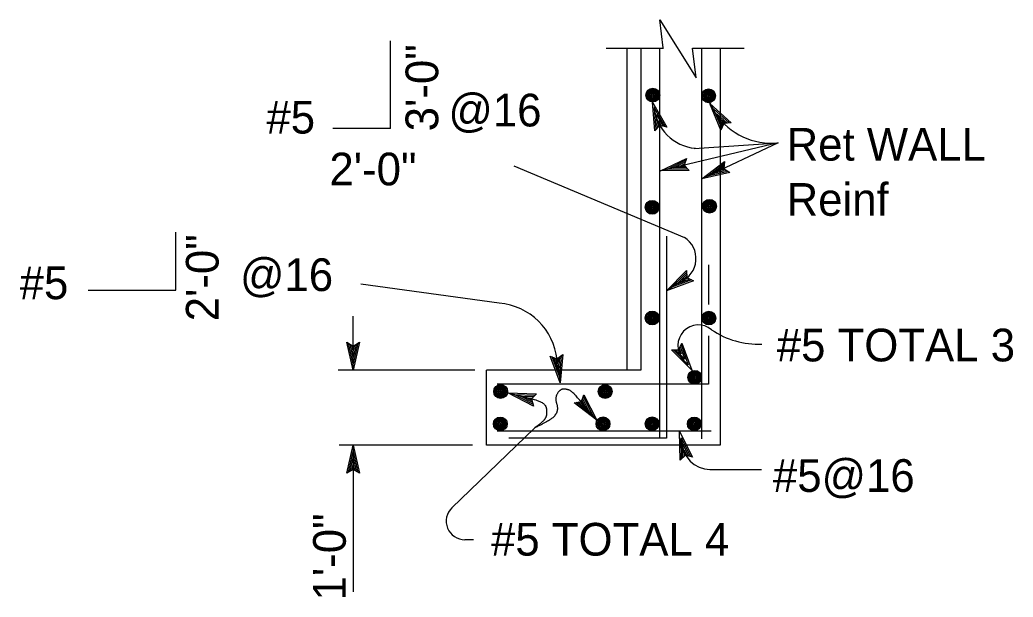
# Model space of a CAD drawing. Extents: x -894 to 866, y -472 to 714.
# Drawn here: x 204.8 to 417.4, y 0.7 to 124.3 of the extents above; entities that cross this region are included whole.
import ezdxf

# ---------------------------------------------------------------- set-up
doc = ezdxf.new("R2010")
doc.units = 0
for name, color, linetype in [('str_Concrete-A', 7, 'Continuous'), ('str_Reinforcement-C', 7, 'Continuous'), ('str_Reinforcement-D', 7, 'Continuous'), ('str_Text-A', 7, 'Continuous')]:
    doc.layers.add(name, color=color, linetype=linetype)

msp = doc.modelspace()

# ---------------------------------------------------------------- linework, layer by layer
at = {"layer": 'str_Concrete-A'}
for p, q in [((330.3, 118.29), (342.53, 118.29)), ((334.69, 118.29), (334.69, 49.29)), ((337.69, 118.29), (337.69, 49.29)), ((348.75, 118.29), (359.82, 118.29)), ((354.69, 118.29), (354.69, 33.29)), ((304.69, 33.29), (304.69, 49.29)), ((337.69, 49.29), (304.69, 49.29)), ((354.69, 33.29), (304.69, 33.29))]:
    msp.add_line(p, q, dxfattribs=at)
msp.add_lwpolyline([(342.52, 118.35), (341.77, 124.32), (349.55, 111.88), (348.75, 118.29)], dxfattribs=at)
at = {"layer": 'str_Reinforcement-C'}
for centre, radius in [((340.28, 108.22), 1.48), ((340.28, 108.22), 1.31), ((340.28, 108.22), 1.13), ((340.28, 108.22), 0.95), ((340.28, 108.22), 0.772), ((340.28, 108.22), 0.594), ((340.28, 108.22), 0.416), ((340.28, 108.22), 0.178), ((352.21, 108.07), 1.48), ((352.21, 108.07), 1.31), ((352.21, 108.07), 1.13), ((352.21, 108.07), 0.95), ((352.21, 108.07), 0.772), ((352.21, 108.07), 0.594), ((352.21, 108.07), 0.416), ((352.21, 108.07), 0.178), ((340.14, 84.19), 1.48), ((340.14, 84.19), 1.31), ((340.14, 84.19), 1.13), ((340.14, 84.19), 0.95), ((352.4, 84.41), 1.48), ((352.4, 84.41), 1.31), ((352.4, 84.41), 1.13), ((352.4, 84.41), 0.95), ((352.4, 84.41), 0.772), ((340.14, 84.19), 0.772), ((340.14, 84.19), 0.594), ((340.14, 84.19), 0.416), ((340.14, 84.19), 0.178), ((352.4, 84.41), 0.594), ((352.4, 84.41), 0.416), ((352.4, 84.41), 0.178), ((340.15, 60.49), 1.48), ((340.15, 60.49), 1.31), ((352.28, 60.48), 1.48), ((352.28, 60.48), 1.31), ((340.15, 60.49), 1.13), ((340.15, 60.49), 0.95), ((340.15, 60.49), 0.772), ((340.15, 60.49), 0.594), ((340.15, 60.49), 0.416), ((340.15, 60.49), 0.178), ((352.28, 60.48), 1.13), ((352.28, 60.48), 0.95), ((352.28, 60.48), 0.772), ((352.28, 60.48), 0.594), ((352.28, 60.48), 0.416), ((352.28, 60.48), 0.178), ((349.24, 47.79), 1.48), ((349.24, 47.79), 1.31), ((349.24, 47.79), 1.13), ((349.24, 47.79), 0.95), ((349.24, 47.79), 0.772), ((349.24, 47.79), 0.594), ((349.24, 47.79), 0.416), ((349.24, 47.79), 0.178), ((307.71, 44.75), 1.48), ((307.71, 44.75), 1.31), ((307.71, 44.75), 1.13), ((307.71, 44.75), 0.95), ((307.71, 44.75), 0.772), ((307.71, 44.75), 0.594), ((307.71, 44.75), 0.416), ((307.71, 44.75), 0.178), ((330.08, 44.73), 1.48), ((330.08, 44.73), 1.31), ((330.08, 44.73), 1.13), ((330.08, 44.73), 0.95), ((330.08, 44.73), 0.772), ((330.08, 44.73), 0.594), ((330.08, 44.73), 0.416), ((330.08, 44.73), 0.178), ((307.64, 37.81), 1.48), ((307.64, 37.81), 1.31), ((307.64, 37.81), 1.13), ((307.64, 37.81), 0.95), ((307.64, 37.81), 0.772), ((307.64, 37.81), 0.594), ((329.62, 37.82), 1.48), ((329.62, 37.82), 1.31), ((329.62, 37.82), 1.13), ((329.62, 37.82), 0.95), ((329.62, 37.82), 0.772), ((329.62, 37.82), 0.594), ((340.11, 37.85), 1.48), ((340.11, 37.85), 1.31), ((340.11, 37.85), 1.13), ((340.11, 37.85), 0.95), ((340.11, 37.85), 0.772), ((340.11, 37.85), 0.594), ((340.11, 37.85), 0.416), ((349.15, 37.81), 1.48), ((349.15, 37.81), 1.31), ((349.15, 37.81), 1.13), ((349.15, 37.81), 0.95), ((349.15, 37.81), 0.772), ((349.15, 37.81), 0.594), ((307.64, 37.81), 0.416), ((307.64, 37.81), 0.178), ((329.62, 37.82), 0.416), ((329.62, 37.82), 0.178), ((340.11, 37.85), 0.178), ((349.15, 37.81), 0.416), ((349.15, 37.81), 0.178)]:
    msp.add_circle(centre, radius, dxfattribs=at)
at = {"layer": 'str_Reinforcement-D'}
for p, q in [((341.69, 118.29), (341.69, 34.79)), ((350.69, 118.29), (350.69, 34.59)), ((343.19, 78), (343.19, 34.79)), ((352.19, 71.9), (352.19, 63.35)), ((352.19, 56.7), (352.19, 46.29)), ((352.19, 46.29), (306.94, 46.29)), ((352.78, 36.29), (306.94, 36.29)), ((343.19, 34.79), (309.43, 34.79))]:
    msp.add_line(p, q, dxfattribs=at)
at = {"layer": 'str_Text-A'}
for p, q in [((284.17, 101.03), (284.17, 119.8)), ((340.74, 100.56), (340.22, 106.69)), ((340.22, 106.69), (340.22, 106.69)), ((340.22, 106.69), (343.29, 101.36)), ((353.71, 104.26), (352.03, 107.52)), ((354.86, 100.72), (352.48, 106.39)), ((352.48, 106.39), (352.48, 106.39)), ((352.48, 106.39), (357.04, 102.27)), ((341.02, 100.88), (340.63, 105.37)), ((340.64, 105.36), (342.88, 101.48)), ((355.03, 101.11), (353.28, 105.27)), ((353.29, 105.26), (356.61, 102.25)), ((341.29, 101.21), (341.04, 104.05)), ((341.04, 104.05), (342.49, 101.55)), ((341.57, 101.48), (341.46, 102.73)), ((341.46, 102.73), (342.08, 101.66)), ((355.18, 101.51), (354.08, 104.14)), ((354.08, 104.14), (356.22, 102.2)), ((355.49, 102.15), (354.86, 100.72)), ((355.36, 101.85), (354.88, 103.01)), ((354.88, 103.01), (355.8, 102.18)), ((357.04, 102.27), (355.49, 102.15)), ((357.04, 102.27), (357.04, 102.27)), ((284.17, 101.03), (271.77, 101.03)), ((341.78, 101.73), (340.74, 100.56)), ((340.74, 100.56), (340.74, 100.56)), ((343.29, 101.36), (341.78, 101.73)), ((343.29, 101.36), (343.29, 101.36)), ((354.86, 100.72), (354.86, 100.72)), ((367.1, 98), (341.92, 91.99)), ((349.09, 96.8), (367.1, 98)), ((367.1, 98), (350.76, 90.26)), ((341.92, 91.99), (347.45, 94.67)), ((343.27, 92.31), (347.3, 94.27)), ((344.61, 92.62), (347.21, 93.89)), ((347.45, 94.67), (346.98, 93.19)), ((347.45, 94.67), (347.45, 94.67)), ((350.76, 90.26), (355.62, 94.03)), ((350.76, 90.26), (355.62, 94.03)), ((352.02, 90.86), (355.56, 93.6)), ((352.02, 90.86), (355.56, 93.6)), ((355.61, 94.03), (355.46, 92.49)), ((355.61, 94.03), (355.46, 92.49)), ((355.61, 94.03), (355.61, 94.03)), ((355.61, 94.03), (355.61, 94.03)), ((310.56, 93.07), (347.04, 77.71)), ((348.07, 92.08), (341.92, 91.99)), ((341.92, 91.99), (341.92, 91.99)), ((347.77, 92.37), (343.26, 92.31)), ((347.46, 92.67), (344.61, 92.62)), ((345.95, 92.94), (347.07, 93.49)), ((347.21, 92.96), (345.95, 92.94)), ((346.98, 93.19), (348.07, 92.08)), ((348.07, 92.08), (348.07, 92.08)), ((356.76, 91.62), (350.76, 90.26)), ((356.76, 91.62), (350.76, 90.26)), ((356.41, 91.85), (352.01, 90.85)), ((356.41, 91.85), (352.01, 90.85)), ((353.26, 91.44), (355.54, 93.22)), ((353.26, 91.44), (355.54, 93.22)), ((356.04, 92.07), (353.26, 91.44)), ((356.04, 92.07), (353.26, 91.44)), ((354.51, 92.03), (355.49, 92.79)), ((354.51, 92.03), (355.49, 92.79)), ((355.74, 92.31), (354.51, 92.03)), ((355.74, 92.31), (354.51, 92.03)), ((355.46, 92.49), (356.76, 91.62)), ((355.46, 92.49), (356.76, 91.62)), ((356.76, 91.62), (356.76, 91.62)), ((356.76, 91.62), (356.76, 91.62)), ((350.76, 90.26), (350.76, 90.26)), ((350.76, 90.26), (350.76, 90.26)), ((238.19, 66.43), (238.19, 78.84)), ((343.17, 66.34), (347.51, 70.69)), ((344.34, 67.09), (347.5, 70.26)), ((347.51, 70.69), (347.51, 70.69)), ((347.51, 70.69), (347.55, 69.14)), ((348.95, 68.44), (343.17, 66.34)), ((346.25, 68.31), (343.17, 66.34)), ((348.57, 68.63), (344.33, 67.09)), ((345.5, 67.83), (347.54, 69.88)), ((348.18, 68.8), (345.5, 67.83)), ((346.66, 68.57), (347.54, 69.45)), ((347.85, 69), (346.66, 68.57)), ((347.55, 69.14), (348.95, 68.44)), ((348.95, 68.44), (348.95, 68.44)), ((219.42, 66.43), (238.19, 66.43)), ((307.42, 63.68), (277.81, 67.71)), ((343.17, 66.34), (343.17, 66.34)), ((276.15, 49.29), (276.15, 60.85)), ((276.15, 49.29), (274.82, 55.29)), ((274.82, 55.29), (274.82, 55.29)), ((274.82, 55.29), (276.15, 54.49)), ((276.15, 54.49), (277.49, 55.29)), ((277.49, 55.29), (276.15, 49.29)), ((277.49, 55.29), (277.49, 55.29)), ((276.14, 50.68), (275.18, 55.05)), ((276.15, 52.05), (275.52, 54.87)), ((276.15, 53.43), (275.88, 54.64)), ((277.13, 55.07), (276.15, 50.67)), ((276.77, 54.84), (276.15, 52.05)), ((276.43, 54.66), (276.15, 53.43)), ((344.24, 53.65), (345.79, 53.7)), ((348.61, 49.32), (344.24, 53.65)), ((344.24, 53.65), (344.24, 53.65)), ((347.85, 50.49), (344.67, 53.65)), ((347.12, 51.65), (345.06, 53.69)), ((346.37, 52.81), (345.49, 53.68)), ((345.79, 53.7), (346.49, 55.09)), ((345.93, 53.99), (346.37, 52.81)), ((346.13, 54.33), (347.12, 51.65)), ((346.31, 54.72), (347.86, 50.48)), ((346.49, 55.09), (346.49, 55.09)), ((346.49, 55.09), (348.61, 49.32)), ((320.47, 46.59), (318.34, 52.35)), ((318.34, 52.35), (318.34, 52.35)), ((318.34, 52.35), (319.77, 51.74)), ((320.28, 47.96), (318.73, 52.17)), ((320.1, 49.32), (319.1, 52.04)), ((319.91, 50.69), (319.49, 51.85)), ((319.77, 51.74), (320.99, 52.71)), ((319.8, 51.53), (320.47, 46.59)), ((320.02, 51.95), (319.91, 50.69)), ((320.34, 52.17), (320.1, 49.32)), ((320.67, 52.45), (320.29, 47.95)), ((320.99, 52.71), (320.47, 46.59)), ((320.99, 52.71), (320.99, 52.71)), ((346.89, 51.5), (346.8, 51.64)), ((302.19, 49.29), (272.97, 49.29)), ((276.15, 49.29), (276.15, 49.29)), ((348.61, 49.32), (348.61, 49.32)), ((320.47, 46.59), (320.47, 46.59)), ((314.72, 41.64), (309.27, 44.48)), ((309.27, 44.48), (309.27, 44.48)), ((309.27, 44.48), (315.41, 44.22)), ((314.61, 42.04), (310.6, 44.13)), ((310.62, 44.13), (315.09, 43.94)), ((314.47, 42.45), (311.94, 43.77)), ((311.94, 43.77), (314.83, 43.65)), ((314.39, 42.83), (313.28, 43.41)), ((313.28, 43.41), (314.51, 43.36)), ((315.41, 44.22), (314.3, 43.15)), ((314.3, 43.15), (314.72, 41.64)), ((315.41, 44.22), (315.41, 44.22)), ((323.44, 42.34), (324.98, 42.58)), ((325.66, 41.77), (324.68, 42.53)), ((324.98, 42.58), (325.5, 44.05)), ((325.08, 42.89), (325.66, 41.77)), ((325.23, 43.25), (326.54, 40.71)), ((325.36, 43.66), (327.42, 39.65)), ((325.5, 44.05), (325.5, 44.05)), ((325.5, 44.05), (328.31, 38.59)), ((314.72, 41.64), (314.72, 41.64)), ((328.31, 38.59), (323.44, 42.34)), ((323.44, 42.34), (323.44, 42.34)), ((327.41, 39.65), (323.87, 42.39)), ((326.54, 40.71), (324.25, 42.48)), ((328.31, 38.59), (328.31, 38.59)), ((314.95, 36.94), (297.28, 19.87)), ((346.15, 30.06), (346, 36.21)), ((346, 36.21), (346, 36.21)), ((346, 36.21), (348.74, 30.71)), ((346.44, 30.36), (346.33, 34.87)), ((346.34, 34.86), (348.33, 30.85)), ((346.51, 34.73), (346.51, 34.09)), ((301.69, 33.29), (273.15, 33.29)), ((274.81, 27.29), (276.15, 33.29)), ((275.16, 27.5), (276.15, 31.91)), ((276.15, 33.29), (276.15, 1.88)), ((276.15, 33.29), (276.15, 33.29)), ((276.15, 33.29), (277.48, 27.29)), ((276.15, 31.89), (277.12, 27.52)), ((346.73, 30.67), (346.66, 33.53)), ((346.66, 33.53), (347.95, 30.94)), ((347.03, 30.93), (347, 32.19)), ((347, 32.19), (347.55, 31.08)), ((275.52, 27.74), (276.15, 30.52)), ((276.15, 30.52), (276.77, 27.7)), ((347.25, 31.16), (346.15, 30.06)), ((346.15, 30.06), (346.15, 30.06)), ((348.74, 30.71), (347.25, 31.16)), ((348.74, 30.71), (348.74, 30.71)), ((276.15, 28.09), (274.81, 27.29)), ((275.87, 27.91), (276.14, 29.14)), ((276.14, 29.14), (276.41, 27.93)), ((277.48, 27.29), (276.15, 28.09)), ((352.51, 28.09), (363.51, 28.09)), ((274.81, 27.29), (274.81, 27.29)), ((277.48, 27.29), (277.48, 27.29)), ((301.87, 13), (300.06, 13))]:
    msp.add_line(p, q, dxfattribs=at)
for centre, radius, start, end in [((350.29, 106.58), 9.79, 185.2445, 264.6983), ((365.62, 112.26), 14.34, 213.9295, 275.9325), ((344.21, 73.21), 5.31, 292.6234, 57.7915), ((306.23, 50.09), 13.64, 6.0665, 84.9845), ((350.03, 54.61), 4.39, 49.9932, 222.6995), ((362.96, 72.83), 17.97, 235.771, 271.9551), ((352.51, 34.09), 6, 180, 270), ((300.06, 17), 4, 134.0055, 270)]:
    msp.add_arc(centre, radius, start, end, dxfattribs=at)
for points in [[(328.31, 38.59), (324.35, 43.29), (322.97, 44.74), (322.11, 45.21), (320.53, 45.34), (319.28, 43.43), (320, 41.25), (319.54, 39.67), (317.76, 38.29), (314.95, 36.94)], [(309.27, 44.48), (315.39, 42.96), (316.51, 42.44), (317.3, 41.84), (317.56, 40.92), (317.56, 39.41), (316.64, 38.15), (314.95, 36.94)]]:
    msp.add_open_spline(points, degree=2, dxfattribs=at)

# ---------------------------------------------------------------- texts
for s, p in [('3\'-0"', (294.36, 100.46)), ('2\'-0"', (247.36, 59.78)), ('1\'-0"', (274.58, 0.02))]:
    msp.add_text(s, height=7, rotation=90, dxfattribs=at).set_placement(p)
for s, p in [('@16', (296.54, 101.5)), ('#5', (257.59, 99.98)), ('Ret WALL', (368.9, 94.18)), ('2\'-0"', (271.07, 88.89)), ('Reinf', (368.9, 82.37)), ('@16', (251.95, 66.26)), ('#5', (204.79, 64.52)), ('#5 TOTAL 3', (366.8, 51.2)), ('#5@16', (365.98, 23.26)), ('#5 TOTAL 4', (305.65, 9.62))]:
    msp.add_text(s, height=7, dxfattribs=at).set_placement(p)

doc.saveas('drawing.dxf')
